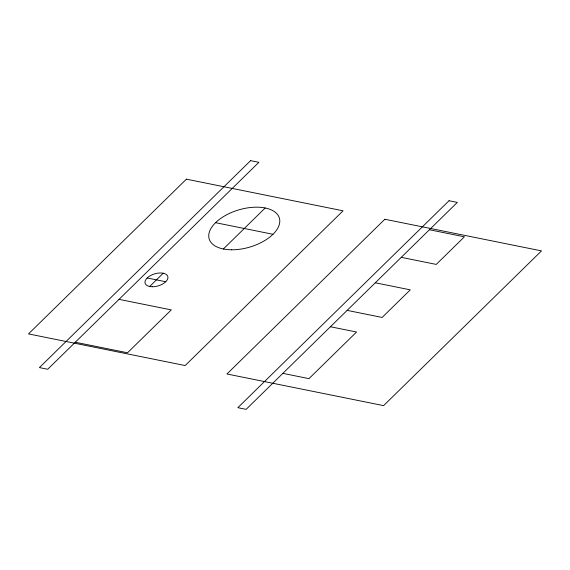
<?xml version="1.0" encoding="UTF-8"?>
<svg xmlns="http://www.w3.org/2000/svg" width="570" height="570" viewBox="0 0 570 570"><rect width="100%" height="100%" fill="white"/><g stroke="black" fill="none" stroke-linecap="round" stroke-linejoin="round"><path stroke-width="0.85" d="M149.682 286.496L163.227 273.222M223.347 248.997L265.2 207.979M429.417 229.753L464.407 236.814L436.25 264.409L401.259 257.341M215.553 222.685L272.994 234.291M375.295 282.784L410.286 289.852L382.128 317.447L347.137 310.379M147.16 277.982L165.749 281.737M330.429 326.753L356.542 332.025L308.976 378.637L282.87 373.364M119.052 299.357L171.271 309.902L127.516 352.78L75.297 342.235M186.404 179.165L28.5 333.906L185.157 365.548L343.069 210.807L186.404 179.165M250.593 160.647L39.416 367.593L47.709 369.267L258.887 162.322L250.593 160.647M384.843 219.251L226.931 373.991L383.596 405.633L541.5 250.893L384.843 219.251M449.025 200.733L237.847 407.678L246.14 409.353L457.318 202.407L449.025 200.733M231.491 249.795A36.615 19.401 -16.5 0 0 279.378 218.089A36.615 19.401 -16.5 0 0 221.951 217.576A36.615 19.401 -16.5 0 0 231.491 249.795M152.318 286.753A11.849 6.277 -16.5 0 0 167.815 276.493A11.849 6.277 -16.5 0 0 149.233 276.329A11.849 6.277 -16.5 0 0 152.318 286.753"/></g></svg>
